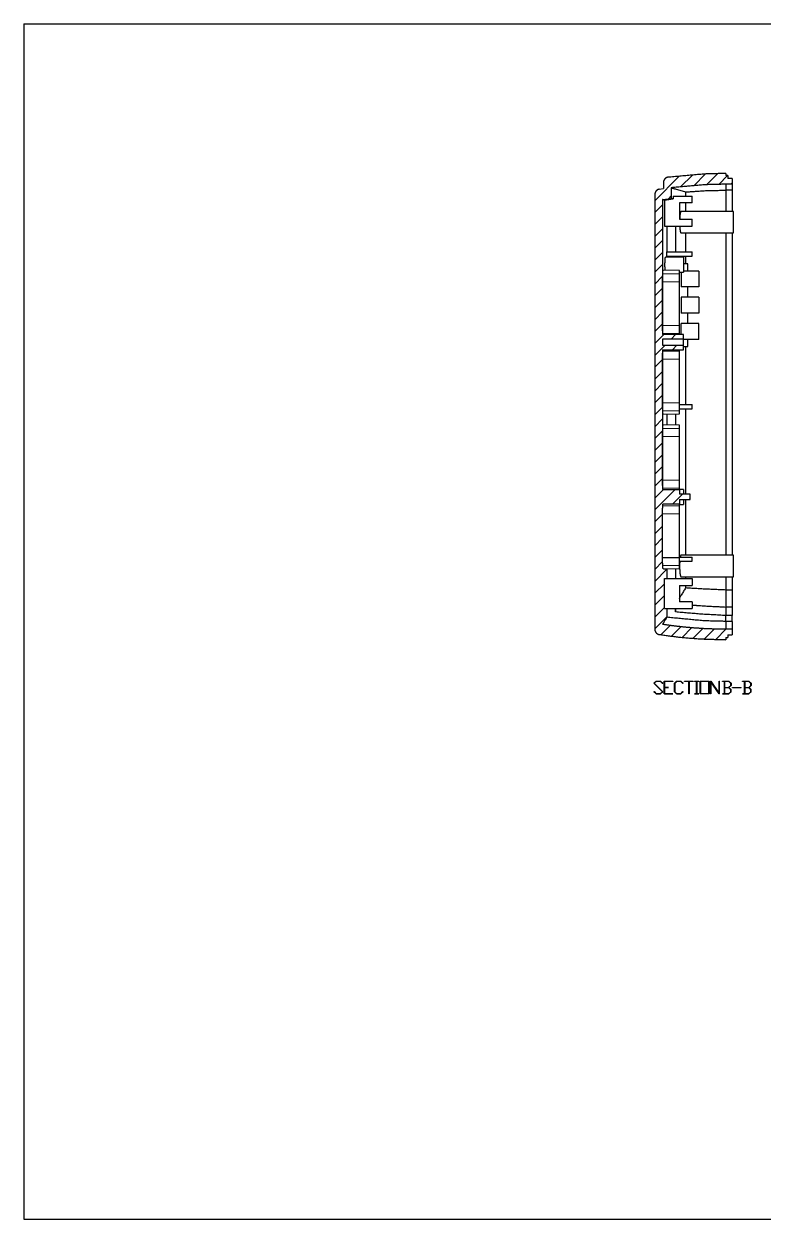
# Model space of a CAD drawing. Extents: x -97 to 297, y -189 to 89.
# Drawn here: x -96.6 to 75.3, y -189 to 89 of the extents above; entities that cross this region are included whole.
import ezdxf

# ---------------------------------------------------------------- set-up
doc = ezdxf.new("R2010")
doc.units = 0
doc.header["$MEASUREMENT"] = 0
doc.linetypes.add('dashed', pattern=[0])
doc.linetypes.add('solid', pattern=[0])
doc.layers.add('255', color=7, linetype='solid')

msp = doc.modelspace()

# ---------------------------------------------------------------- linework, layer by layer
at = {"layer": '255', "color": 0, "linetype": 'solid'}
for p, q in [((-96.636, 89.049), (-96.636, -189.049)), ((-96.636, 89.049), (296.636, 89.049)), ((-96.636, -189.049), (296.636, -189.049))]:
    msp.add_line(p, q, dxfattribs=at)
at = {"layer": '255', "color": 6, "linetype": 'dashed'}
for p, q in [((50.15, 47.899), (55.848, 53.597)), ((52.486, 53.002), (52.488, 53.004)), ((56.15, 51.131), (58.886, 53.868)), ((59.185, 51.399), (61.917, 54.131)), ((62.186, 51.632), (64.755, 54.201)), ((65.027, 51.706), (67.071, 53.75)), ((67.837, 51.748), (68.15, 52.062)), ((53.387, 48.368), (53.951, 48.933)), ((50.15, 45.131), (51.95, 46.931)), ((50.15, 42.364), (51.95, 44.164)), ((50.15, 39.597), (51.95, 41.397)), ((50.15, 36.829), (51.95, 38.629)), ((50.15, 34.062), (51.95, 35.862)), ((50.15, 31.294), (51.95, 33.094)), ((50.15, 28.527), (51.95, 30.327)), ((50.15, 25.76), (51.95, 27.56)), ((50.15, 22.992), (51.95, 24.792)), ((50.15, 20.225), (51.95, 22.025)), ((50.15, 17.457), (51.95, 19.257)), ((50.15, 14.69), (52.21, 16.75)), ((53.928, 15.7), (54.978, 16.75)), ((50.15, 11.923), (52.528, 14.3)), ((54.245, 13.25), (55.295, 14.3)), ((56.695, 15.7), (56.85, 15.855)), ((50.15, 9.155), (51.95, 10.955)), ((50.15, 6.388), (51.95, 8.188)), ((50.15, 3.621), (51.95, 5.421)), ((50.15, 0.853), (51.95, 2.653)), ((50.15, -1.914), (51.95, -0.114)), ((50.15, -4.682), (51.95, -2.882)), ((50.15, -7.449), (51.95, -5.649)), ((50.15, -10.216), (51.95, -8.416)), ((50.15, -12.984), (51.95, -11.184)), ((50.15, -15.751), (51.95, -13.951)), ((50.15, -18.519), (51.95, -16.719)), ((50.15, -21.286), (52.136, -19.3)), ((50.15, -24.053), (54.904, -19.3)), ((54.271, -22.7), (56.571, -20.4)), ((58.138, -21.6), (58.35, -21.388)), ((50.15, -26.821), (51.961, -25.01)), ((50.15, -29.588), (51.956, -27.782)), ((50.15, -32.356), (51.955, -30.551)), ((50.15, -35.123), (51.958, -33.316)), ((50.15, -37.89), (51.967, -36.074)), ((50.15, -40.658), (52.95, -37.858)), ((50.15, -43.425), (52.374, -41.202)), ((50.15, -46.193), (52.374, -43.969)), ((50.15, -48.96), (52.374, -46.736)), ((50.15, -51.727), (52.95, -48.927)), ((51.566, -53.079), (53.775, -50.87)), ((54.012, -53.401), (56.247, -51.166)), ((56.484, -53.695), (58.777, -51.403)), ((59.037, -53.91), (61.368, -51.58)), ((61.638, -54.077), (64.024, -51.69)), ((64.323, -54.159), (66.751, -51.731)), ((68.15, -53.099), (68.15, -53.099))]:
    msp.add_line(p, q, dxfattribs=at)
at = {"layer": '255', "color": 3, "linetype": 'solid'}
for p, q in [((66.65, 54.248), (66.65, 53.75)), ((67.15, 53.75), (66.65, 53.75)), ((67.15, 53.75), (67.15, 53.1)), ((68.15, 53.1), (67.15, 53.1)), ((68.15, 53.1), (68.15, 51.748)), ((51.172, 50.584), (52.151, 50.727)), ((52.151, 52.171), (52.151, 50.727)), ((53.951, 50.937), (53.951, 48.445)), ((66.65, 51.748), (66.65, 50.364)), ((68.15, 51.748), (66.65, 51.748)), ((66.65, 50.364), (66.65, 45.4)), ((68.15, 50.364), (66.65, 50.364)), ((68.15, 51.748), (68.15, 50.364)), ((68.15, 50.364), (68.15, 45.4)), ((50.15, 49.398), (50.15, -51.84)), ((51.95, 48.172), (53.951, 48.445)), ((51.95, 48.172), (51.95, 16.75)), ((52.374, 48.058), (54.378, 48.323)), ((52.374, 48.058), (52.374, 42)), ((54.378, 49), (58.85, 49)), ((54.378, 49), (54.378, 48.323)), ((58.85, 47.4), (55.85, 47.4)), ((55.85, 47.4), (55.85, 43.6)), ((57.312, 49.946), (57.312, 49)), ((57.312, 47.4), (57.312, 45.4)), ((58.85, 47.4), (58.85, 49)), ((68.45, 45.4), (56.24, 45.4)), ((68.45, 42.9), (68.45, 45.4)), ((52.374, 42), (58.85, 42)), ((52.95, 42), (52.95, 36)), ((54.962, 42), (54.962, 36)), ((55.85, 43.6), (58.85, 43.6)), ((58.85, 42), (58.85, 43.6)), ((68.45, 40.4), (68.45, 42.9)), ((56.24, 40.4), (68.45, 40.4)), ((57.312, 40.4), (57.312, 36)), ((66.65, 40.4), (66.65, -34.6)), ((68.15, 40.4), (68.15, -34.6)), ((56.85, 34.75), (52.633, 34.75)), ((52.84, 36), (58.85, 36)), ((52.84, 36), (52.84, 35)), ((52.84, 35), (58.85, 35)), ((52.95, 35), (52.95, 34.75)), ((54.962, 35), (54.962, 34.75)), ((56.85, 34.75), (56.85, 31.25)), ((57.312, 35), (57.312, 33.25)), ((58.85, 35), (58.85, 36)), ((55.85, 31.65), (51.95, 31.786)), ((51.987, 31.007), (55.85, 30.879)), ((55.85, 30.879), (55.85, 31.65)), ((55.85, 31.25), (56.85, 31.25)), ((55.85, 29.07), (55.85, 30.879)), ((56.246, 31.25), (56.246, 27.85)), ((57.827, 33.25), (56.85, 33.25)), ((60.35, 31.55), (56.85, 31.55)), ((57.827, 31.55), (57.827, 33.25)), ((60.35, 31.55), (60.35, 27.85)), ((51.961, 29.111), (55.85, 29.07)), ((55.85, 18.93), (55.85, 29.07)), ((60.35, 27.85), (56.246, 27.85)), ((57.827, 25.45), (57.827, 27.85)), ((60.35, 25.45), (56.246, 25.45)), ((56.246, 25.45), (56.246, 21.75)), ((60.35, 25.45), (60.35, 21.75)), ((60.35, 21.75), (56.246, 21.75)), ((57.827, 19.35), (57.827, 21.75)), ((56.85, 16.75), (51.95, 16.75)), ((51.961, 18.889), (55.85, 18.93)), ((51.987, 16.993), (55.85, 17.121)), ((52.004, 16.744), (51.987, 16.993)), ((55.85, 17.121), (55.85, 18.93)), ((55.85, 16.75), (55.85, 17.121)), ((60.35, 19.35), (56.246, 19.35)), ((56.246, 16.75), (56.246, 19.35)), ((56.85, 15.7), (56.85, 16.75)), ((60.35, 15.65), (60.35, 19.35)), ((51.95, 15.7), (51.95, 14.3)), ((56.85, 15.7), (51.95, 15.7)), ((51.95, 14.3), (56.85, 14.3)), ((56.85, 14.3), (56.85, 15.7)), ((60.35, 15.65), (56.85, 15.65)), ((56.85, 13.25), (56.85, 14.3)), ((56.85, 13.95), (57.827, 13.95)), ((57.312, 13.95), (57.312, 0.5)), ((57.827, 13.95), (57.827, 15.65)), ((51.95, 13.25), (51.95, -19.3)), ((51.95, 13.25), (56.85, 13.25)), ((51.987, 13.007), (52.004, 13.263)), ((51.987, 13.007), (55.85, 12.879)), ((55.85, 12.879), (55.85, 13.25)), ((55.85, 11.07), (55.85, 12.879)), ((51.961, 11.111), (55.85, 11.07)), ((55.85, 0.93), (55.85, 11.07)), ((51.961, 0.889), (55.85, 0.93)), ((55.85, -0.879), (55.85, 0.93)), ((55.85, 0.5), (58.85, 0.5)), ((58.85, -0.5), (58.85, 0.5)), ((51.95, -1.786), (55.85, -1.65)), ((51.987, -1.007), (55.85, -0.879)), ((52.95, -1.751), (52.95, -4.249)), ((54.962, -1.681), (54.962, -4.319)), ((55.85, -0.5), (58.85, -0.5)), ((55.85, -1.65), (55.85, -0.879)), ((57.312, -0.5), (57.312, -20.4)), ((55.85, -4.35), (51.95, -4.214)), ((51.987, -4.993), (55.85, -5.121)), ((55.85, -5.121), (55.85, -4.35)), ((55.85, -6.93), (55.85, -5.121)), ((51.961, -6.889), (55.85, -6.93)), ((55.85, -17.07), (55.85, -6.93)), ((51.95, -19.3), (55.85, -19.3)), ((51.961, -17.111), (55.85, -17.07)), ((51.987, -19.007), (55.85, -18.879)), ((52.008, -19.302), (51.987, -19.007)), ((55.85, -18.879), (55.85, -17.07)), ((55.85, -19.3), (55.85, -18.879)), ((56.85, -19.25), (55.85, -19.25)), ((55.85, -19.3), (55.85, -20.4)), ((56.85, -19.25), (56.85, -20.394)), ((58.35, -20.4), (55.85, -20.4)), ((55.85, -21.6), (55.85, -22.7)), ((55.85, -21.6), (58.35, -21.6)), ((56.85, -21.606), (56.85, -22.75)), ((57.312, -21.6), (57.312, -34.6)), ((58.35, -21.6), (58.35, -20.4)), ((51.961, -24.889), (55.85, -24.93)), ((51.987, -22.993), (52.008, -22.7)), ((51.987, -22.993), (55.85, -23.121)), ((55.85, -22.7), (52.008, -22.7)), ((55.85, -23.121), (55.85, -22.7)), ((55.85, -22.75), (56.85, -22.75)), ((55.85, -24.93), (55.85, -23.121)), ((55.85, -35.07), (55.85, -24.93)), ((51.961, -35.111), (55.85, -35.07)), ((55.85, -35), (58.85, -35)), ((55.85, -36.879), (55.85, -35.07)), ((55.85, -36), (58.85, -36)), ((68.45, -34.6), (56.24, -34.6)), ((58.85, -36), (58.85, -35)), ((68.45, -37.1), (68.45, -34.6)), ((51.987, -37.007), (55.85, -36.879)), ((52.128, -37.78), (52.95, -37.751)), ((52.95, -37.751), (55.85, -37.65)), ((52.95, -37.751), (52.95, -40)), ((54.962, -37.681), (54.962, -40)), ((55.85, -37.65), (55.85, -36.879)), ((68.45, -39.6), (68.45, -37.1)), ((52.374, -40), (52.95, -40)), ((52.374, -47), (52.374, -40)), ((52.95, -40), (58.85, -40)), ((55.85, -41.6), (55.85, -45.4)), ((55.85, -41.6), (58.85, -41.6)), ((56.24, -39.6), (68.45, -39.6)), ((57.312, -39.6), (57.312, -40)), ((57.312, -41.6), (57.312, -42.197)), ((58.85, -40), (58.85, -41.6)), ((66.65, -39.6), (66.65, -42.682)), ((68.15, -39.6), (68.15, -42.682)), ((68.15, -42.682), (66.65, -42.682)), ((66.65, -42.682), (66.65, -46.639)), ((68.15, -42.682), (68.15, -46.639)), ((52.374, -47), (52.95, -47)), ((52.95, -47), (58.85, -47)), ((52.95, -47), (52.95, -49.026)), ((54.962, -47), (54.962, -47.78)), ((58.85, -45.4), (55.85, -45.4)), ((58.85, -45.4), (58.85, -47)), ((68.15, -46.639), (66.65, -46.639)), ((66.65, -46.639), (66.65, -48.433)), ((68.15, -46.639), (68.15, -48.609)), ((66.65, -48.433), (66.65, -48.609)), ((68.15, -48.609), (66.65, -48.609)), ((66.65, -49.975), (66.65, -48.609)), ((68.15, -49.975), (66.65, -49.975)), ((66.65, -49.975), (66.65, -51.731)), ((68.15, -49.975), (68.15, -48.609)), ((68.15, -49.975), (68.15, -51.731)), ((66.65, -51.731), (68.15, -51.731)), ((68.15, -51.731), (68.15, -53.099)), ((66.65, -53.749), (66.65, -54.231)), ((66.65, -53.749), (67.15, -53.749)), ((67.15, -53.099), (67.15, -53.749)), ((67.15, -53.099), (68.15, -53.099))]:
    msp.add_line(p, q, dxfattribs=at)
at = {"layer": '255', "color": 1, "linetype": 'solid'}
for p, q in [((49.925, -64.387), (50.447, -63.853)), ((50.478, -63.924), (50.014, -64.387)), ((50.447, -63.853), (51.465, -63.853)), ((51.434, -63.924), (50.478, -63.924)), ((51.927, -64.402), (51.434, -63.924)), ((51.465, -63.853), (51.973, -64.356)), ((52.333, -63.853), (54.343, -63.853)), ((52.333, -66.853), (52.333, -63.853)), ((52.406, -63.924), (52.406, -65.332)), ((54.343, -63.924), (52.406, -63.924)), ((54.343, -63.853), (54.343, -63.924)), ((54.69, -64.364), (55.205, -63.853)), ((55.235, -63.924), (54.763, -64.395)), ((55.205, -63.853), (56.223, -63.853)), ((56.191, -63.924), (55.235, -63.924)), ((56.684, -64.402), (56.191, -63.924)), ((56.223, -63.853), (56.73, -64.356)), ((57.083, -63.853), (59.057, -63.853)), ((57.083, -63.924), (57.083, -63.853)), ((58.034, -63.924), (57.083, -63.924)), ((58.034, -66.853), (58.034, -63.924)), ((58.107, -63.924), (58.107, -66.853)), ((59.057, -63.924), (58.107, -63.924)), ((59.057, -63.924), (59.057, -63.853)), ((59.398, -63.853), (60.385, -63.853)), ((59.398, -63.924), (59.398, -63.853)), ((59.863, -63.924), (59.398, -63.924)), ((59.863, -66.796), (59.863, -63.924)), ((59.92, -63.924), (59.92, -66.796)), ((60.385, -63.924), (59.92, -63.924)), ((60.385, -63.853), (60.385, -63.924)), ((60.733, -63.853), (62.78, -63.853)), ((60.733, -66.853), (60.733, -63.853)), ((60.806, -63.927), (60.806, -66.83)), ((62.707, -63.927), (60.806, -63.927)), ((62.707, -66.83), (62.707, -63.927)), ((62.78, -66.853), (62.78, -63.853)), ((63.133, -63.912), (63.21, -63.896)), ((63.133, -66.853), (63.133, -63.912)), ((63.21, -63.896), (65.107, -66.752)), ((65.107, -63.896), (65.18, -63.896)), ((65.107, -66.752), (65.107, -63.896)), ((65.18, -66.853), (65.18, -63.896)), ((65.869, -63.853), (67.365, -63.853)), ((65.869, -63.924), (65.869, -63.853)), ((66.334, -63.924), (65.869, -63.924)), ((66.334, -66.796), (66.334, -63.924)), ((66.391, -63.927), (66.391, -65.343)), ((67.334, -63.927), (66.391, -63.927)), ((67.807, -64.401), (67.334, -63.927)), ((67.365, -63.853), (67.88, -64.364)), ((70.54, -63.853), (72.037, -63.853)), ((70.54, -63.924), (70.54, -63.853)), ((71.006, -63.924), (70.54, -63.924)), ((71.006, -66.796), (71.006, -63.924)), ((71.063, -63.927), (71.063, -65.343)), ((72.005, -63.927), (71.063, -63.927)), ((72.478, -64.401), (72.005, -63.927)), ((72.037, -63.853), (72.551, -64.364)), ((51.899, -66.335), (49.925, -64.387)), ((49.938, -66.365), (50, -66.319)), ((50.447, -66.853), (49.938, -66.365)), ((50, -66.319), (50.478, -66.796)), ((51.988, -66.335), (50.014, -64.387)), ((51.434, -66.796), (51.899, -66.335)), ((51.988, -66.335), (51.465, -66.853)), ((51.973, -64.356), (51.927, -64.402)), ((52.406, -65.332), (53.356, -65.332)), ((52.406, -65.39), (52.406, -66.796)), ((53.356, -65.39), (52.406, -65.39)), ((53.356, -65.332), (53.356, -65.39)), ((54.69, -66.357), (54.69, -64.364)), ((55.205, -66.853), (54.69, -66.357)), ((54.763, -64.395), (54.763, -66.327)), ((54.763, -66.327), (55.235, -66.796)), ((56.191, -66.796), (56.684, -66.319)), ((56.73, -66.365), (56.223, -66.853)), ((56.73, -64.356), (56.684, -64.402)), ((56.73, -66.365), (56.684, -66.319)), ((63.206, -64.006), (63.206, -66.853)), ((65.104, -66.853), (63.206, -64.006)), ((66.391, -65.343), (67.334, -65.343)), ((66.391, -65.416), (66.391, -66.83)), ((67.334, -65.416), (66.391, -65.416)), ((67.807, -64.87), (67.334, -65.343)), ((67.807, -65.888), (67.334, -65.416)), ((67.807, -66.358), (67.334, -66.83)), ((67.88, -66.357), (67.365, -66.853)), ((67.88, -64.878), (67.401, -65.353)), ((67.401, -65.353), (67.88, -65.843)), ((67.807, -64.87), (67.807, -64.401)), ((67.807, -66.358), (67.807, -65.888)), ((67.88, -64.364), (67.88, -64.878)), ((67.88, -66.357), (67.88, -65.843)), ((68.226, -65.353), (70.2, -65.353)), ((68.226, -65.396), (68.226, -65.353)), ((70.2, -65.396), (68.226, -65.396)), ((70.2, -65.396), (70.2, -65.353)), ((71.063, -65.343), (72.005, -65.343)), ((71.063, -65.416), (71.063, -66.83)), ((72.005, -65.416), (71.063, -65.416)), ((72.478, -64.87), (72.005, -65.343)), ((72.478, -65.888), (72.005, -65.416)), ((72.478, -66.358), (72.005, -66.83)), ((72.551, -66.357), (72.037, -66.853)), ((72.551, -64.878), (72.073, -65.353)), ((72.073, -65.353), (72.551, -65.843)), ((72.478, -64.87), (72.478, -64.401)), ((72.478, -66.358), (72.478, -65.888)), ((72.551, -64.364), (72.551, -64.878)), ((72.551, -66.357), (72.551, -65.843)), ((51.465, -66.853), (50.447, -66.853)), ((50.478, -66.796), (51.434, -66.796)), ((54.343, -66.853), (52.333, -66.853)), ((52.406, -66.796), (54.343, -66.796)), ((54.343, -66.853), (54.343, -66.796)), ((56.223, -66.853), (55.205, -66.853)), ((55.235, -66.796), (56.191, -66.796)), ((58.107, -66.853), (58.034, -66.853)), ((59.398, -66.796), (59.863, -66.796)), ((59.398, -66.853), (59.398, -66.796)), ((60.385, -66.853), (59.398, -66.853)), ((59.92, -66.796), (60.385, -66.796)), ((60.385, -66.853), (60.385, -66.796)), ((62.78, -66.853), (60.733, -66.853)), ((62.707, -66.83), (60.806, -66.83)), ((63.206, -66.853), (63.133, -66.853)), ((65.18, -66.853), (65.104, -66.853)), ((65.869, -66.796), (66.334, -66.796)), ((65.869, -66.853), (65.869, -66.796)), ((67.365, -66.853), (65.869, -66.853)), ((66.391, -66.83), (67.334, -66.83)), ((70.54, -66.796), (71.006, -66.796)), ((70.54, -66.853), (70.54, -66.796)), ((72.037, -66.853), (70.54, -66.853)), ((71.063, -66.83), (72.005, -66.83))]:
    msp.add_line(p, q, dxfattribs=at)
at = {"layer": '255', "color": 3, "linetype": 'solid'}
for points in [[(53.196, 53.361), (53.096, 53.343), (52.998, 53.317), (52.903, 53.284), (52.811, 53.242), (52.723, 53.193), (52.639, 53.136), (52.56, 53.072), (52.487, 53.003), (52.42, 52.927), (52.359, 52.846), (52.306, 52.759), (52.26, 52.669), (52.222, 52.576), (52.192, 52.479), (52.17, 52.38), (52.156, 52.28), (52.151, 52.171)], [(66.65, 54.248), (61.807, 54.128), (53.196, 53.361)], [(51.172, 50.584), (51.073, 50.565), (50.975, 50.537), (50.88, 50.502), (50.789, 50.458), (50.702, 50.407), (50.619, 50.349), (50.541, 50.284), (50.47, 50.213), (50.404, 50.136), (50.345, 50.053), (50.294, 49.966), (50.249, 49.875), (50.213, 49.781), (50.185, 49.684), (50.165, 49.584), (50.153, 49.484), (50.15, 49.398)], [(66.65, 51.748), (61.684, 51.619), (53.951, 50.937)], [(53.951, 50.937), (54.054, 50.908), (55.109, 50.605), (57.312, 49.946)], [(57.312, 49.946), (61.962, 50.255), (66.65, 50.364)], [(52.374, 48.058), (51.959, 48.17), (51.95, 48.172)], [(54.378, 48.323), (53.96, 48.443), (53.951, 48.445)], [(56.24, 45.4), (56.232, 45.399), (56.203, 45.385), (56.175, 45.353), (56.147, 45.303), (56.12, 45.236), (56.093, 45.152), (56.069, 45.052), (56.045, 44.935), (56.023, 44.804), (56.003, 44.66), (55.984, 44.503), (55.968, 44.335), (55.953, 44.156), (55.94, 43.968), (55.93, 43.775), (55.926, 43.675)], [(55.931, 41.999), (55.935, 41.931), (55.946, 41.742), (55.96, 41.561), (55.975, 41.39), (55.992, 41.228), (56.011, 41.079), (56.032, 40.942), (56.054, 40.819), (56.078, 40.71), (56.103, 40.616), (56.129, 40.539), (56.156, 40.478), (56.184, 40.435), (56.212, 40.408), (56.24, 40.4)], [(52.544, 31.765), (52.544, 31.769), (52.537, 31.878), (52.531, 31.996), (52.525, 32.12), (52.52, 32.251), (52.517, 32.386), (52.513, 32.527), (52.511, 32.671), (52.51, 32.816), (52.509, 32.963), (52.509, 33.111), (52.51, 33.257), (52.512, 33.402), (52.515, 33.543), (52.518, 33.681), (52.523, 33.815), (52.528, 33.942), (52.533, 34.062), (52.54, 34.175), (52.547, 34.28), (52.555, 34.376), (52.563, 34.462), (52.572, 34.538), (52.582, 34.603), (52.591, 34.656), (52.602, 34.698), (52.612, 34.727), (52.623, 34.745), (52.633, 34.75)], [(51.961, 29.111), (51.962, 29.336), (51.963, 29.555), (51.965, 29.77), (51.966, 29.974), (51.968, 30.16), (51.97, 30.333), (51.972, 30.496), (51.975, 30.643), (51.978, 30.754), (51.98, 30.851), (51.984, 30.937), (51.987, 31.007)], [(51.987, 31.007), (52.015, 31.373), (52.051, 31.623), (52.096, 31.758), (52.128, 31.78)], [(51.961, 18.889), (51.958, 20.269), (51.956, 21.675), (51.955, 23.138), (51.955, 24.608), (51.956, 25.74), (51.957, 26.865), (51.959, 27.997), (51.961, 29.111)], [(51.987, 16.993), (51.983, 17.073), (51.98, 17.172), (51.977, 17.293), (51.974, 17.431), (51.971, 17.582), (51.969, 17.748), (51.967, 17.933), (51.965, 18.131), (51.964, 18.308), (51.963, 18.493), (51.962, 18.688), (51.961, 18.889)], [(51.95, 15.7), (51.95, 15.7), (51.95, 15.697), (51.951, 15.689), (51.951, 15.676), (51.951, 15.658), (51.951, 15.636), (51.951, 15.609), (51.951, 15.577), (51.951, 15.542), (51.952, 15.503), (51.952, 15.46), (51.952, 15.414), (51.952, 15.365), (51.952, 15.313), (51.952, 15.259), (51.952, 15.203), (51.952, 15.146), (51.952, 15.098), (51.952, 15.049), (51.952, 15), (51.952, 14.941), (51.952, 14.882), (51.952, 14.825), (51.952, 14.768), (51.952, 14.714), (51.952, 14.661), (51.952, 14.61), (51.952, 14.563), (51.952, 14.518), (51.951, 14.477), (51.951, 14.44), (51.951, 14.406), (51.951, 14.377), (51.951, 14.353), (51.951, 14.332), (51.951, 14.317), (51.95, 14.308), (51.95, 14.302), (51.95, 14.3)], [(51.961, 11.111), (51.962, 11.336), (51.963, 11.555), (51.965, 11.77), (51.966, 11.974), (51.968, 12.16), (51.97, 12.333), (51.972, 12.496), (51.975, 12.643), (51.978, 12.754), (51.98, 12.851), (51.984, 12.937), (51.987, 13.007)], [(51.961, 0.889), (51.958, 2.269), (51.956, 3.675), (51.955, 5.138), (51.955, 6.608), (51.956, 7.74), (51.957, 8.865), (51.959, 9.997), (51.961, 11.111)], [(51.987, -1.007), (51.983, -0.927), (51.98, -0.828), (51.977, -0.707), (51.974, -0.569), (51.971, -0.418), (51.969, -0.252), (51.967, -0.067), (51.965, 0.131), (51.964, 0.308), (51.963, 0.493), (51.962, 0.688), (51.961, 0.889)], [(52.128, -1.78), (52.106, -1.77), (52.069, -1.695), (52.036, -1.544), (52.009, -1.314), (51.987, -1.007)], [(51.961, -6.889), (51.962, -6.664), (51.963, -6.445), (51.965, -6.23), (51.966, -6.026), (51.968, -5.84), (51.97, -5.667), (51.972, -5.504), (51.975, -5.357), (51.978, -5.246), (51.98, -5.149), (51.984, -5.063), (51.987, -4.993)], [(51.987, -4.993), (52.015, -4.627), (52.051, -4.377), (52.096, -4.242), (52.128, -4.22)], [(51.961, -17.111), (51.958, -15.731), (51.956, -14.325), (51.955, -12.862), (51.955, -11.392), (51.956, -10.26), (51.957, -9.135), (51.959, -8.003), (51.961, -6.889)], [(51.987, -19.007), (51.983, -18.927), (51.98, -18.828), (51.977, -18.707), (51.974, -18.569), (51.971, -18.418), (51.969, -18.252), (51.967, -18.067), (51.965, -17.869), (51.964, -17.692), (51.963, -17.507), (51.962, -17.312), (51.961, -17.111)], [(51.961, -35.111), (51.958, -33.731), (51.956, -32.325), (51.955, -30.862), (51.955, -29.392), (51.956, -28.26), (51.957, -27.135), (51.959, -26.003), (51.961, -24.889)], [(51.961, -24.889), (51.962, -24.664), (51.963, -24.445), (51.965, -24.23), (51.966, -24.026), (51.968, -23.84), (51.97, -23.667), (51.972, -23.504), (51.975, -23.357), (51.978, -23.246), (51.98, -23.149), (51.984, -23.063), (51.987, -22.993)], [(51.987, -37.007), (51.983, -36.927), (51.98, -36.828), (51.977, -36.707), (51.974, -36.569), (51.971, -36.418), (51.969, -36.252), (51.967, -36.067), (51.965, -35.869), (51.964, -35.692), (51.963, -35.507), (51.962, -35.312), (51.961, -35.111)], [(55.942, -35.999), (55.94, -36.032), (55.93, -36.225), (55.922, -36.426), (55.916, -36.631), (55.912, -36.839), (55.911, -36.943)], [(56.24, -34.6), (56.232, -34.601), (56.203, -34.615), (56.175, -34.647), (56.147, -34.697), (56.12, -34.764), (56.093, -34.848), (56.069, -34.948), (56.058, -34.998)], [(52.128, -37.78), (52.106, -37.77), (52.069, -37.695), (52.036, -37.544), (52.009, -37.314), (51.987, -37.007)], [(55.911, -36.943), (55.91, -37.048), (55.911, -37.258), (55.913, -37.467), (55.916, -37.57)], [(55.916, -37.57), (55.918, -37.672), (55.925, -37.873), (55.935, -38.069), (55.946, -38.258), (55.96, -38.439), (55.975, -38.61), (55.992, -38.772), (56.011, -38.921), (56.032, -39.058), (56.054, -39.181), (56.078, -39.29), (56.103, -39.384), (56.129, -39.461), (56.156, -39.522), (56.184, -39.565), (56.212, -39.592), (56.24, -39.6)], [(57.312, -42.197), (56.081, -44.187), (55.825, -44.614)], [(66.65, -42.682), (61.98, -42.473), (57.312, -42.197)], [(54.962, -47.78), (54.963, -47.612), (54.965, -47.445), (54.968, -47.28), (54.973, -47.12), (54.977, -46.999)], [(58.848, -46.165), (60.789, -46.314), (66.65, -46.639)], [(52.95, -49.026), (52.26, -50.116), (51.962, -50.596), (51.95, -50.617)], [(66.65, -49.975), (61.687, -49.855), (52.95, -49.026)], [(66.65, -48.609), (60.677, -48.276), (54.962, -47.78)], [(50.15, -51.84), (50.155, -51.941), (50.167, -52.041), (50.189, -52.141), (50.218, -52.237), (50.255, -52.331), (50.301, -52.422), (50.354, -52.508), (50.413, -52.59), (50.48, -52.666), (50.552, -52.736), (50.631, -52.8), (50.714, -52.858), (50.802, -52.907), (50.894, -52.95), (50.989, -52.984), (51.087, -53.011), (51.166, -53.026)], [(51.95, -50.617), (54.278, -50.94), (56.745, -51.223), (59.234, -51.444), (61.73, -51.603), (64.233, -51.698), (66.65, -51.731)], [(51.166, -53.026), (55.827, -53.64), (60.654, -54.047), (66.65, -54.231)]]:
    msp.add_open_spline(points, degree=1, dxfattribs=at)

doc.saveas('drawing.dxf')
